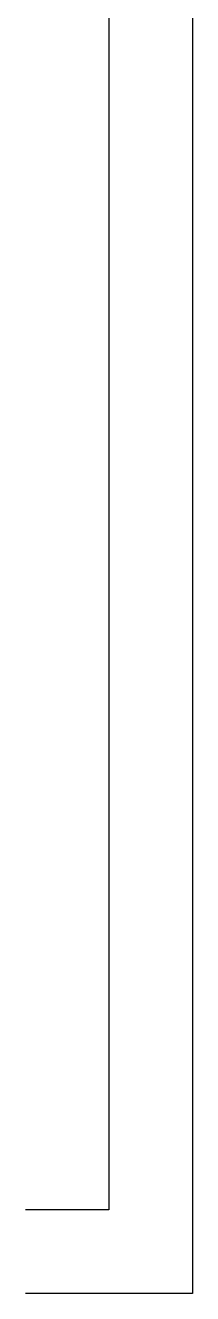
# Model space of a CAD drawing. Header units: millimetres. Extents: x -5354 to 175654, y 1543 to 8261111.
# Drawn here: x 19422 to 19702, y 8511 to 10633 of the extents above; entities that cross this region are included whole.
import ezdxf

# ---------------------------------------------------------------- set-up
doc = ezdxf.new("R2010")
doc.units = ezdxf.units.MM
doc.layers.add('Planta', color=7, linetype='Continuous')

msp = doc.modelspace()

# ---------------------------------------------------------------- linework, layer by layer
at = {"layer": 'Planta'}
for p, q in [((19701.8, 15790.8), (19702.1, 8510.6)), ((19561.8, 15651.4), (19562.1, 8650.6)), ((19562.1, 8650.6), (19422.1, 8650.6)), ((19702.1, 8510.6), (19422.1, 8510.6)), ((19562.2, 8510.6), (19562.1, 8510.6))]:
    msp.add_line(p, q, dxfattribs=at)

doc.saveas('drawing.dxf')
